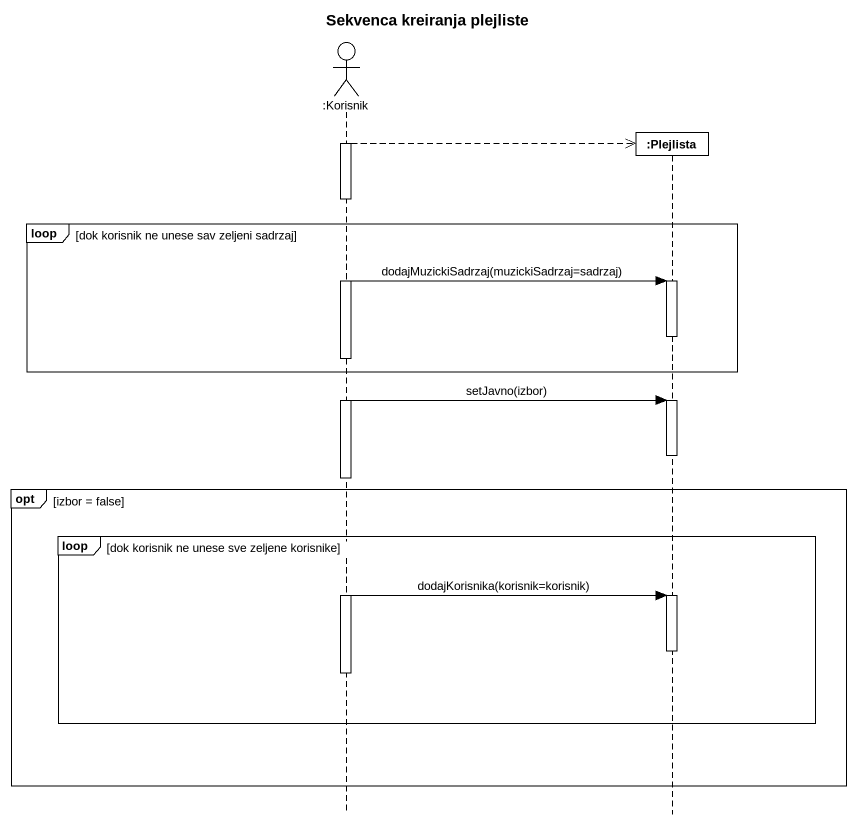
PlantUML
@startuml
title Sekvenca kreiranja plejliste
hide footbox
actor ":Korisnik" as Korisnik
participant ":Plejlista" as Plejlista

activate Korisnik
Korisnik -->> Plejlista **
loop dok korisnik ne unese sav zeljeni sadrzaj
  Korisnik -> Plejlista : dodajMuzickiSadrzaj(muzickiSadrzaj=sadrzaj)
  activate Plejlista
  deactivate Plejlista
end
Korisnik -> Plejlista : setJavno(izbor)
activate Plejlista
deactivate Plejlista
opt izbor = false
  loop dok korisnik ne unese sve zeljene korisnike
    Korisnik -> Plejlista : dodajKorisnika(korisnik=korisnik)
    activate Plejlista
    deactivate Plejlista
    deactivate Korisnik
  end
end
@enduml
